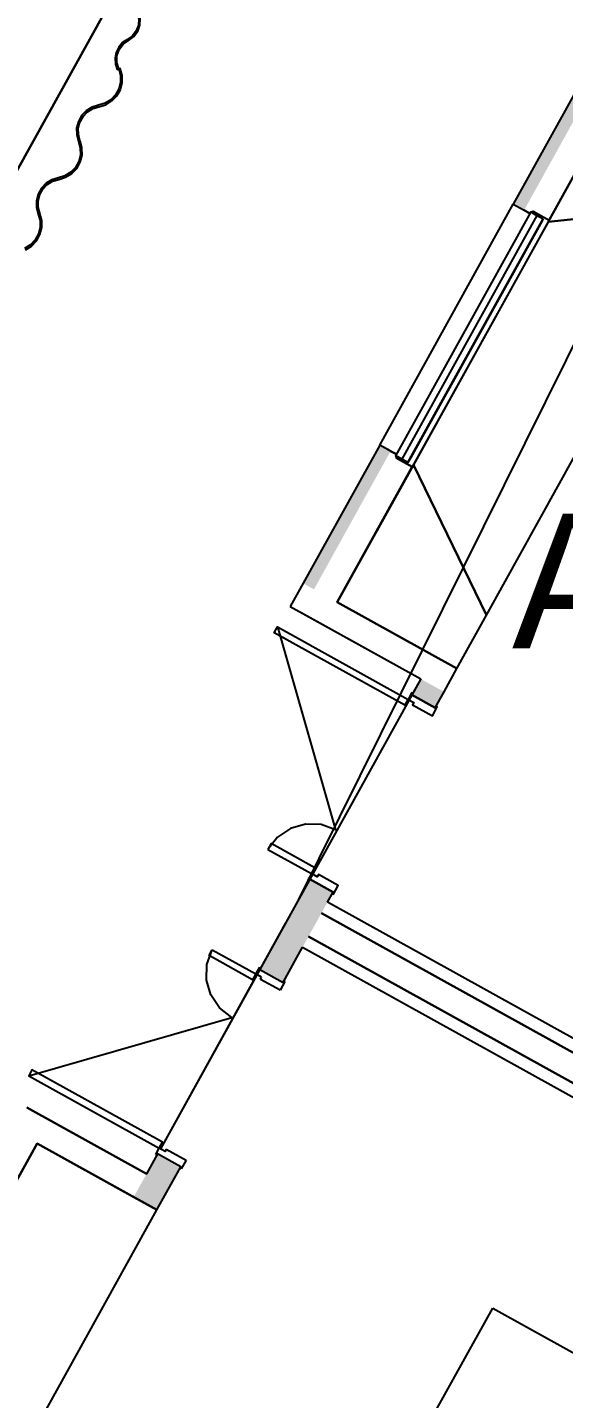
# Model space of a CAD drawing. Header units: metres. Extents: x 2.5 to 42.6, y 0.9 to 31.9.
# Drawn here: x 32.975 to 34.247, y 21.062 to 24.316 of the extents above; entities that cross this region are included whole.
import ezdxf

# ---------------------------------------------------------------- set-up
doc = ezdxf.new("R2010")
doc.units = ezdxf.units.M
for name, color, linetype in [('ARREDI', 9, 'Continuous'), ('PARETI_STRUTTURE', 7, 'Continuous'), ('PILASTRI_SETTI', 8, 'Continuous'), ('WAYFINDING_TESTI', 7, 'Continuous')]:
    doc.layers.add(name, color=color, linetype=linetype)

msp = doc.modelspace()

# ---------------------------------------------------------------- linework, layer by layer
at = {"layer": 'ARREDI'}
for points in [[(34.2103, 23.8545), (34.6047, 23.8959), (35.0283, 24.6603), (34.7442, 24.8177)], [(33.2152, 24.2848), (33.2277, 24.2941), (33.237, 24.3067), (33.2421, 24.3214), (33.2428, 24.337), (33.2389, 24.3521), (33.2358, 24.3497), (33.2391, 24.3356), (33.2382, 24.3211), (33.2331, 24.3076), (33.2242, 24.2961), (33.2124, 24.2876), (33.2008, 24.2798), (33.1917, 24.2692), (33.1856, 24.2566), (33.1829, 24.2429), (33.1838, 24.2289), (33.1883, 24.2157), (33.1916, 24.2175), (33.187, 24.2326), (33.1873, 24.2484), (33.1926, 24.2633), (33.2022, 24.2759)], [(33.1438, 24.1314), (33.1284, 24.1268), (33.1147, 24.1183), (33.1036, 24.1067), (33.0958, 24.0926), (33.0918, 24.077), (33.0919, 24.0609), (33.0961, 24.0453), (33.0996, 24.0471), (33.0958, 24.0617), (33.0957, 24.0768), (33.0995, 24.0914), (33.1069, 24.1046), (33.1174, 24.1154), (33.1302, 24.1233), (33.1447, 24.1276), (33.161, 24.1325), (33.1756, 24.1414), (33.1874, 24.1537), (33.1957, 24.1686), (33.1999, 24.1851), (33.1998, 24.2022), (33.1953, 24.2187), (33.1916, 24.2175), (33.1959, 24.202), (33.1961, 24.1858), (33.1921, 24.1702), (33.1843, 24.1561), (33.1731, 24.1444), (33.1593, 24.136)], [(33.0484, 23.9592), (33.033, 23.9546), (33.0193, 23.9461), (33.0081, 23.9345), (33.0003, 23.9204), (32.9964, 23.9048), (32.9965, 23.8887), (33.0007, 23.8731), (33.0042, 23.875), (33.0003, 23.8895), (33.0003, 23.9046), (33.0041, 23.9192), (33.0115, 23.9324), (33.0219, 23.9432), (33.0348, 23.9511), (33.0492, 23.9554), (33.0656, 23.9603), (33.0802, 23.9692), (33.092, 23.9815), (33.1003, 23.9964), (33.1045, 24.0129), (33.1044, 24.03), (33.0999, 24.0465), (33.0961, 24.0453), (33.1004, 24.0298), (33.1006, 24.0136), (33.0967, 23.998), (33.0889, 23.9839), (33.0777, 23.9722), (33.0639, 23.9638)], [(33.8908, 23.278), (34.0646, 22.9216), (34.6047, 23.8959), (34.2103, 23.8545)], [(34.1987, 23.8619), (34.1694, 23.8781), (33.8487, 23.2996), (33.878, 23.2833)], [(33.8908, 23.278), (33.71, 22.9519), (33.9941, 22.7944), (34.0646, 22.9216)], [(32.9503, 20.9111), (32.6662, 21.0686), (32.1699, 20.1732), (32.454, 20.0157), (32.9503, 20.9111), (33.2822, 21.5099), (32.9981, 21.6674), (32.6662, 21.0686)]]:
    msp.add_lwpolyline(points, close=True, dxfattribs=at)
for points in [[(32.9702, 23.7881), (32.9847, 23.797), (32.9965, 23.8093), (33.0048, 23.8242), (33.0091, 23.8408), (33.0089, 23.8578), (33.0044, 23.8743), (33.0007, 23.8731), (33.005, 23.8576), (33.0052, 23.8414), (33.0012, 23.8258), (32.9934, 23.8117), (32.9822, 23.8), (32.9684, 23.7916)], [(34.184, 23.87), (33.8634, 23.2915)], [(33.9112, 20.974), (34.0791, 21.277)], [(34.0791, 21.277), (34.6301, 20.9716)]]:
    msp.add_lwpolyline(points, dxfattribs=at)
at = {"layer": 'PARETI_STRUTTURE'}
for points in [[(36.1603, 27.3727), (33.6174, 22.2447)], [(34.7104, 24.9477), (34.1279, 23.8966), (34.1537, 23.8823)], [(34.1728, 23.8762), (34.1747, 23.8797), (34.2126, 23.8587), (34.7465, 24.8219)], [(32.3979, 22.9805), (29.6084, 24.5266), (32.3979, 22.9805), (33.2607, 24.5371), (32.3979, 22.9805)], [(33.8368, 23.3106), (33.811, 23.325), (34.1279, 23.8966)], [(34.1279, 23.8966), (34.1537, 23.8823)], [(34.1922, 23.8502), (33.8845, 23.295), (33.878, 23.2833), (33.8522, 23.2977)], [(34.2126, 23.8587), (33.8881, 23.2732)], [(34.1728, 23.8762), (34.1987, 23.8619)], [(34.1747, 23.8797), (34.2126, 23.8587)], [(34.1987, 23.8619), (34.1922, 23.8502)], [(33.8369, 23.3106), (33.811, 23.325), (33.6291, 22.9968)], [(33.71, 22.9519), (33.8881, 23.2732), (33.8503, 23.2942), (33.8522, 23.2977)], [(33.8506, 23.303), (33.8368, 23.3106), (33.8506, 23.303)], [(33.8522, 23.2977), (33.8503, 23.2942), (33.8881, 23.2732)], [(33.6291, 22.9968), (33.5986, 22.9417)], [(33.5986, 22.9417), (33.9085, 22.7699)], [(33.9636, 22.7393), (33.9942, 22.7944), (33.71, 22.9519)], [(33.6244, 22.9274), (33.9085, 22.7699)], [(33.5681, 22.8933), (33.8781, 22.7215), (33.8704, 22.7077), (33.5605, 22.8795), (33.5681, 22.8933), (33.7063, 22.4115), (33.6716, 22.4242), (33.6346, 22.4255), (33.5991, 22.4153), (33.5685, 22.3946), (33.5457, 22.3655)], [(33.5881, 22.8642), (33.5743, 22.8719)], [(33.9085, 22.7699), (33.2906, 21.6551)], [(33.9085, 22.7699), (33.8875, 22.732), (33.9426, 22.7015), (33.9636, 22.7393)], [(33.649, 22.3082), (33.6567, 22.322), (33.5534, 22.3793), (33.5457, 22.3655)], [(33.5457, 22.3655), (33.649, 22.3082)], [(33.6451, 22.2946), (33.5264, 22.0804), (33.5815, 22.0499), (33.6277, 22.1332)], [(33.6868, 22.24), (33.7002, 22.2641), (33.6451, 22.2946)], [(35.6644, 21.1439), (33.6868, 22.24)], [(33.5869, 22.1896), (33.5283, 22.0839)], [(35.6759, 21.1038), (33.6725, 22.2142)], [(33.6725, 22.2142), (35.6759, 21.1038), (35.6902, 21.1296)], [(33.642, 22.1591), (35.6194, 21.0631)], [(35.6194, 21.063), (33.642, 22.1591)], [(33.3045, 21.6542), (33.3017, 21.649), (33.2879, 21.6567), (33.2955, 21.6704), (32.9856, 21.8422), (32.978, 21.8284), (33.4597, 21.9666), (33.4306, 21.9893), (33.4099, 22.02), (33.3997, 22.0555), (33.401, 22.0924), (33.4136, 22.1272)], [(33.5255, 22.0854), (33.5169, 22.0699), (33.5093, 22.0561), (33.406, 22.1134), (33.4136, 22.1272)], [(33.4136, 22.1272), (33.517, 22.0699)], [(33.6277, 22.1332), (35.6051, 21.0372)], [(33.5197, 22.0684), (33.2906, 21.6551)], [(33.5307, 22.0623), (33.5169, 22.0699)], [(33.5255, 22.0854), (33.5283, 22.0839)], [(33.5283, 22.0839), (33.5264, 22.0804)], [(33.5264, 22.0804), (33.5815, 22.0499)], [(33.5279, 22.0571), (33.5307, 22.0623)], [(33.5747, 22.0312), (33.5279, 22.0571)], [(33.5861, 22.0518), (33.5747, 22.0311)], [(33.5815, 22.0499), (33.5834, 22.0533)], [(33.5834, 22.0533), (33.5861, 22.0518)], [(33.0131, 21.827), (32.9994, 21.8346)], [(32.978, 21.8284), (33.2879, 21.6567)], [(31.9998, 19.8663), (32.9981, 21.6674)], [(32.9981, 21.6674), (33.2271, 21.5405)], [(33.2271, 21.5405), (33.2822, 21.5099), (33.3391, 21.6125), (33.284, 21.6431)], [(33.284, 21.6431), (33.2576, 21.5956)], [(33.2793, 21.6412), (33.2879, 21.6567)], [(33.2821, 21.6396), (33.2793, 21.6412)], [(33.284, 21.6431), (33.2821, 21.6396)], [(33.3391, 21.6125), (33.284, 21.6431)], [(33.3045, 21.6542), (33.3514, 21.6282)], [(33.3372, 21.6091), (33.3391, 21.6125)], [(33.3399, 21.6076), (33.3372, 21.6091)], [(33.3514, 21.6282), (33.3399, 21.6076)]]:
    msp.add_lwpolyline(points, dxfattribs=at)
for points in [[(34.1675, 23.8747), (34.1537, 23.8823)], [(33.9426, 22.7015), (33.8875, 22.732), (33.8894, 22.7354), (33.8867, 22.737), (33.8781, 22.7215), (33.8919, 22.7138), (33.889, 22.7087), (33.9358, 22.6827), (33.9473, 22.7034), (33.9445, 22.7049)], [(33.7002, 22.2641), (33.6983, 22.2607), (33.7011, 22.2591), (33.7125, 22.2798), (33.6657, 22.3058), (33.6628, 22.3006), (33.649, 22.3082), (33.6404, 22.2927), (33.6432, 22.2912), (33.6451, 22.2946)], [(32.9735, 21.753), (33.2576, 21.5956)]]:
    msp.add_lwpolyline(points, close=True, dxfattribs=at)
at = {"layer": 'PILASTRI_SETTI'}
for points in [[(34.1537, 23.8823), (34.7363, 24.9334), (34.1279, 23.8966), (34.7104, 24.9477)], [(33.6549, 22.9825), (33.8368, 23.3106), (33.6291, 22.9968), (33.811, 23.325)], [(33.9426, 22.7015), (33.9636, 22.7393), (33.8875, 22.732), (33.9085, 22.7699)], [(33.5815, 22.0499), (33.7002, 22.2641), (33.5264, 22.0804), (33.6451, 22.2946)], [(33.2822, 21.5099), (33.3391, 21.6125), (33.2271, 21.5405), (33.284, 21.6431)]]:
    msp.add_solid(points, dxfattribs=at)

# ---------------------------------------------------------------- texts
at = {"layer": 'WAYFINDING_TESTI', "insert": (35.1, 23), "char_height": 0.32, "attachment_point": 5}
msp.add_mtext('AULA 111', dxfattribs=at)

doc.saveas('drawing.dxf')
